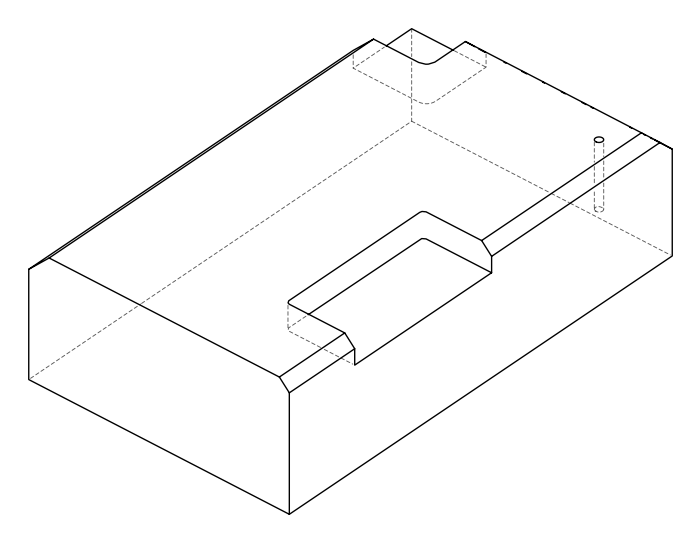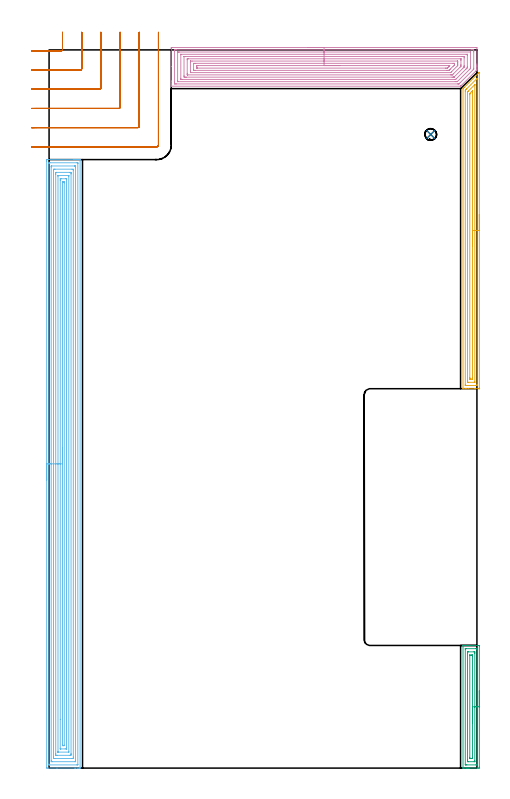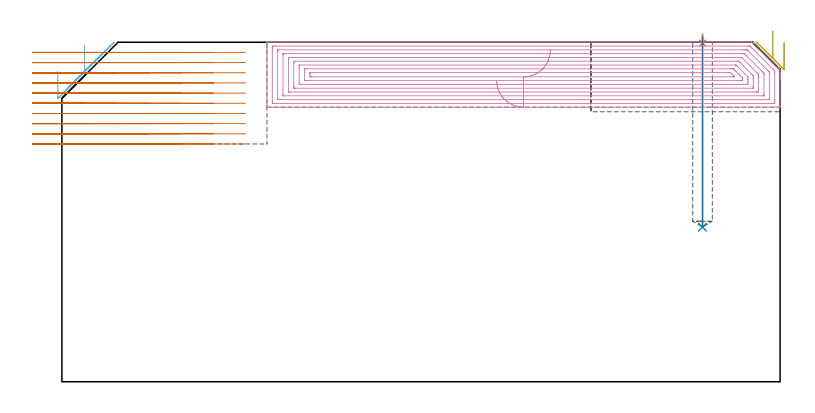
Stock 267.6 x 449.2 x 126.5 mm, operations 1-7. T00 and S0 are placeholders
(PLAN: 8 operations, 4 tool changes, 253 min)
(1 SPOT_DRILL | STEP1POCKET | NXT0321_9005460120000 | 0.03 min | 0 mm3)
(2 DRILL_BLIND_HOLE_INTO_CENTER | STEP1POCKET | UGT0301_468 | 0.29 min | 2793 mm3)
(3 AREA_MILL | FG_CHAMFER_SURFACE | UGT0205_001 | 2.68 min | 4300 mm3)
(4 AREA_MILL_1 | FG_CHAMFER_SURFACE_1 | UGT0205_001 | 13.96 min | 58400 mm3)
(5 AREA_MILL_2 | FG_CHAMFER_SURFACE_2 | UGT0205_001 | 6.41 min | 10252 mm3)
(6 AREA_MILL_3 | FG_CHAMFER_SURFACE_3 | UGT0205_001 | 24.64 min | 84863 mm3)
(7 MILL_CORNER_NOTCH_RECTANGULAR | CORNER_NOTCH_RECTANGULAR | NXT0201_012 | Follow Part, ap 4, ae 75% | 12.36 min | 193815 mm3)
(8 MILL_SLOT | SLOT_PARTIAL_RECTANGULAR | NXT0201_008 | Follow Part, ap 1.5, ae 75% | 192.66 min | 292476 mm3)
(TOOL NXT0321_9005460120000 | NC Spot Drill, 142deg, 12mm, Carbide, Uncoated | D12 PA142 FL30 Z2)
(TOOL UGT0301_468 | Carbide Drill 7.3 mm | D7.3 PA118 FL69 Z2)
(TOOL UGT0205_001 | Chamfer Mill 20 x 3 x 45 deg. | D20 FL50 Z2)
(TOOL NXT0201_012 | ENDMILL 16mm [2P460-1600-NA 1630] | D16 FL38 Z6)
(TOOL NXT0201_008 | ENDMILL 6mm [2P460-0600-NA 1630] | D6 FL26 Z6)
(OP 1 SPOT_DRILL)
G17 G21 G94 G90
T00 M6
G54
G17 G0 G90 X238.7 Y396.3 S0 M3
G43 Z136.5 H0
G94 G81 G98 Z126.186 F250. R129.5
G80
M5
M2
(OP 2 DRILL_BLIND_HOLE_INTO_CENTER)
G17 G21 G94 G90
T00 M6
G54
G17 G0 G90 X238.7 Y396.3 S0 M3
G43 Z136.5 H0
G94 G81 G98 Z57.6 F250. R128.5
G80
M5
M2
(OP 3 AREA_MILL)
G17 G21 G94 G90
T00 M6
G54
G17 G0 G90 X269.1 Y48.35 S1061 M3
G43 Z136.5 H0
Z126.3
G94 G1 Y48.312 Z125.428 F250.
Y48.198 Z124.564
Y48.009 Z123.712
Y47.747 Z122.88
Y47.413 Z122.074
Y47.01 Z121.3
Y46.541 Z120.564
Y46.01 Z119.872
Y45.421 Z119.229
Y44.778 Z118.64
Y44.086 Z118.109
Y43.35 Z117.64
Y42.576 Z117.237
Y41.77 Z116.903
Y40.938 Z116.641
Y40.086 Z116.452
Y39.222 Z116.338
Y38.35 Z116.3
Y0.56
X269.098 Y0.294 Z116.301
X269.091 Y0.01 Z116.305
X268.802 Y0. Z116.595
X263.106 Z122.288
X262.443 Z122.954
X262.212 Z123.185
X261.549 Z123.848
X261.318 Z124.079
X260.855 Z124.544
X259.992 Z125.407
X259.226 Z126.173
X258.947 Z126.445
X258.94 Y0.001 Z126.452
X258.903 Y0.01 Z126.489
X258.9 Y0.115 Z126.5
Y76.585
X258.903 Y76.69 Z126.489
X258.94 Y76.699 Z126.452
X258.947 Z126.445
X259.226 Y76.7 Z126.173
X259.992 Z125.407
X260.855 Z124.544
X261.318 Z124.079
X261.549 Z123.848
X262.212 Z123.185
X262.443 Z122.954
X263.106 Z122.288
X268.803 Y76.699 Z116.593
X269.091 Y76.69 Z116.305
X269.099 Y76.404 Z116.299
X269.1 Y38.35 Z116.3
X267.686 Z117.714
X267.685 Y2.23 Z117.715
X267.683 Y2.121 Z117.717
X267.68 Y2.05 Z117.72
X267.676 Y2.009 Z117.724
X267.661 Y2.007 Z117.739
X267.577 Y2.004 Z117.823
X267.022 Y2. Z118.378
X261.318 Y2.001 Z124.082
X260.76 Y2.003 Z124.64
X260.423 Y2.01 Z124.977
X260.321 Y2.022 Z125.079
X260.317 Y2.23 Z125.083
X260.315 Y2.338 Z125.085
Y74.47
X260.317 Y74.579 Z125.083
X260.32 Y74.65 Z125.08
X260.324 Y74.691 Z125.076
X260.339 Y74.693 Z125.061
X260.423 Y74.696 Z124.977
X260.978 Y74.7 Z124.422
X266.682 Y74.699 Z118.718
X267.239 Y74.697 Z118.161
X267.577 Y74.69 Z117.823
X267.679 Y74.678 Z117.721
X267.683 Y74.47 Z117.717
X267.685 Y74.362 Z117.715
X267.686 Y38.35 Z117.714
X266.272 Z119.128
X266.271 Y4.525 Z119.129
X266.27 Y4.116 Z119.13
X266.268 Y4.057 Z119.132
X266.265 Y4.031 Z119.135
X266.253 Y4.01 Z119.147
X266.022 Y4.003 Z119.378
X265.905 Y4. Z119.495
X262.212 Z123.188
X262.095 Y4.002 Z123.305
X261.861 Y4.009 Z123.539
X261.735 Y4.015 Z123.665
X261.732 Y4.048 Z123.668
X261.731 Y4.116 Z123.669
X261.729 Y4.597 Z123.671
X261.728 Y5.006 Z123.672
X261.729 Y72.175 Z123.671
X261.73 Y72.584 Z123.67
X261.732 Y72.643 Z123.668
X261.735 Y72.669 Z123.665
X261.747 Y72.69 Z123.653
X261.978 Y72.697 Z123.422
X262.095 Y72.7 Z123.305
X265.788 Z119.612
X265.905 Y72.698 Z119.495
X266.139 Y72.691 Z119.261
X266.265 Y72.685 Z119.135
X266.268 Y72.651 Z119.132
X266.27 Y72.584 Z119.13
X266.271 Y72.103 Z119.129
X266.272 Y71.694 Z119.128
Y38.35
X264.857 Z120.543
Y6.358
X264.855 Y6.145 Z120.545
X264.852 Y6.039 Z120.548
X264.851 Y6.018 Z120.549
X264.839 Y6.01 Z120.561
X264.784 Y6.004 Z120.616
X264. Y6. Z121.4
X263.894 Z121.506
X263.197 Y6.008 Z122.203
X263.159 Y6.01 Z122.241
X263.15 Y6.041 Z122.25
X263.147 Y6.14 Z122.253
X263.145 Y6.342 Z122.255
X263.143 Y6.747 Z122.257
Y70.342
X263.145 Y70.555 Z122.255
X263.148 Y70.661 Z122.252
X263.149 Y70.682 Z122.251
X263.161 Y70.69 Z122.239
X263.216 Y70.696 Z122.184
X264. Y70.7 Z121.4
X264.106 Z121.294
X264.803 Y70.692 Z120.597
X264.841 Y70.69 Z120.559
X264.85 Y70.659 Z120.55
X264.853 Y70.56 Z120.547
X264.856 Y70.357 Z120.544
X264.857 Y69.953 Z120.543
Y38.35
Y37.478 Z120.581
Y36.613 Z120.695
Y35.762 Z120.883
Y34.93 Z121.146
Y34.124 Z121.48
Y33.35 Z121.882
Y32.614 Z122.351
Y31.922 Z122.882
Y31.279 Z123.472
Y30.69 Z124.115
Y30.158 Z124.807
Y29.69 Z125.543
Y29.287 Z126.317
Y28.953 Z127.123
Y28.691 Z127.955
Y28.502 Z128.806
Y28.388 Z129.671
Y28.35 Z130.543
G0 Z136.5
M5
M2
(OP 4 AREA_MILL_1)
G17 G21 G94 G90
T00 M6
G54
G17 G0 G90 X162. Y450.7 S1061 M3
G43 Z136.5 H0
Z112.3
G94 G1 X162.038 Z111.428 F250.
X162.152 Z110.564
X162.341 Z109.712
X162.603 Z108.88
X162.937 Z108.074
X163.34 Z107.3
X163.808 Z106.564
X164.34 Z105.872
X164.929 Z105.229
X165.572 Z104.64
X166.264 Z104.109
X167. Z103.64
X167.774 Z103.237
X168.58 Z102.903
X169.412 Z102.641
X170.263 Z102.452
X171.128 Z102.338
X172. Z102.3
X267.001
X267.344 Y450.696 Z102.302
X267.59 Y450.691 Z102.306
X267.6 Y450.442 Z102.555
Y440.377 Z112.618
Y439.794 Z113.203
Y439.488 Z113.508
Y438.906 Z114.091
Y438.6 Z114.396
Y437.989 Z115.011
Y437.711 Z115.288
Y436.701 Z116.297
X267.595 Y436.695 Z116.303
X267.337 Y436.437 Z116.563
X267.222 Y436.322 Z116.678
X266.836 Y435.935 Z117.062
X257.952 Y427.05 Z125.947
X257.713 Y426.813 Z126.186
X257.64 Y426.739 Z126.26
X257.477 Y426.579 Z126.419
X257.395 Y426.503 Z126.489
X257.188 Y426.5 Z126.5
X76.553
X76.41 Y426.503 Z126.488
X76.407 Y426.535 Z126.457
X76.4 Y426.878 Z126.121
Y427.327 Z125.672
Y427.938 Z125.057
Y429.132 Z123.864
Y429.715 Z123.279
Y438.749 Z114.248
Y449.859 Z103.138
X76.402 Y450.15 Z102.847
X76.408 Y450.691 Z102.306
X76.454 Y450.694 Z102.304
X76.999 Y450.7 Z102.3
X172.
Y449.286 Z103.714
X264.3
X265.193 Y449.285 Z103.715
X265.217 Y449.284 Z103.716
X265.59 Y449.262 Z103.738
X265.597 Y448.883 Z104.117
X265.599 Y448.373 Z104.627
X265.6 Y447.991 Z105.009
X265.599 Y437.711 Z115.289
X265.597 Y437.332 Z115.668
X265.59 Y437.203 Z115.797
X265.584 Y437.146 Z115.854
X265.245 Y436.795 Z116.205
X257.188 Y428.738 Z124.262
X256.785 Y428.34 Z124.66
X256.377 Y427.938 Z125.062
X256.341 Y427.921 Z125.079
X256.318 Y427.917 Z125.083
X256.296 Y427.916 Z125.084
X255.428 Y427.914 Z125.086
X79.7
X78.807 Y427.915 Z125.085
X78.783 Y427.916 Z125.084
X78.41 Y427.938 Z125.062
X78.403 Y428.317 Z124.683
X78.401 Y428.827 Z124.173
X78.4 Y429.209 Z123.791
X78.401 Y448.373 Z104.627
X78.402 Y448.753 Z104.247
X78.41 Y449.262 Z103.738
X78.761 Y449.284 Z103.716
X78.783 Y449.285 Z103.715
X79.651 Y449.286 Z103.714
X172.
Y447.872 Z105.128
X263.432 Y447.871 Z105.129
X263.562 Y447.87 Z105.13
X263.583 Y447.868 Z105.132
X263.587 Y447.866 Z105.134
X263.591 Y447.851 Z105.149
X263.597 Y447.763 Z105.237
X263.599 Y447.652 Z105.348
X263.6 Y447.485 Z105.515
Y438.434 Z114.566
X263.592 Y437.711 Z115.289
X263.59 Y437.629 Z115.371
X263.567 Y437.578 Z115.422
X263.432 Y437.435 Z115.565
X263.127 Y437.127 Z115.873
X262.824 Y436.823 Z116.177
X255.56 Y429.56 Z123.44
X255.404 Y429.408 Z123.592
X255.334 Y429.345 Z123.655
X255.277 Y429.335 Z123.665
X255.152 Y429.333 Z123.667
X254.899 Y429.33 Z123.67
X254.512 Y429.329 Z123.671
X254.009 Y429.328 Z123.672
X80.568 Y429.329 Z123.671
X80.438 Y429.33 Z123.67
X80.417 Y429.332 Z123.668
X80.413 Y429.334 Z123.666
X80.409 Y429.349 Z123.651
X80.403 Y429.437 Z123.563
X80.401 Y429.548 Z123.452
X80.4 Y429.715 Z123.285
X80.401 Y447.651 Z105.349
X80.407 Y447.818 Z105.182
X80.41 Y447.861 Z105.139
X80.425 Y447.865 Z105.135
X80.471 Y447.868 Z105.132
X80.568 Y447.87 Z105.13
X81.071 Y447.871 Z105.129
X81.46 Y447.872 Z105.128
X172.
Y446.457 Z106.543
X260.896
X261.535 Y446.455 Z106.545
X261.57 Y446.453 Z106.547
X261.585 Y446.451 Z106.549
X261.59 Y446.438 Z106.562
X261.595 Y446.342 Z106.658
X261.598 Y446.147 Z106.853
X261.6 Y445.756 Z107.244
X261.599 Y438.6 Z114.4
X261.593 Y438.18 Z114.82
X261.59 Y438.076 Z114.924
X261.546 Y438.007 Z114.993
X261.452 Y437.907 Z115.093
X261.261 Y437.711 Z115.289
X261.01 Y437.459 Z115.541
X260.756 Y437.205 Z115.795
X254.778 Y431.227 Z121.773
X254.512 Y430.964 Z122.036
X254.328 Y430.788 Z122.212
X254.274 Y430.75 Z122.25
X254.184 Y430.747 Z122.253
X253.996 Y430.745 Z122.255
X253.62 Y430.743 Z122.257
X253.481
X83.104
X82.465 Y430.745 Z122.255
X82.43 Y430.747 Z122.253
X82.415 Y430.749 Z122.251
X82.41 Y430.762 Z122.238
X82.405 Y430.858 Z122.142
X82.402 Y431.053 Z121.947
X82.4 Y431.444 Z121.556
X82.401 Y446.128 Z106.872
X82.402 Y446.338 Z106.662
X82.406 Y446.442 Z106.558
X82.41 Y446.451 Z106.549
X82.415 Y446.453 Z106.547
X82.441 Y446.456 Z106.544
X82.492 Y446.457 Z106.543
X172.
Y445.043 Z107.957
X258.08
X258.749 Y445.042 Z107.958
X258.972 Y445.04 Z107.96
X259.197 Y445.036 Z107.964
X259.59 Y445.021 Z107.979
X259.593 Y444.819 Z108.181
X259.599 Y444.195 Z108.805
X259.6 Y439.488 Z113.512
X259.598 Y438.865 Z114.135
X259.593 Y438.6 Z114.4
X259.59 Y438.523 Z114.477
X259.548 Y438.458 Z114.542
X259.455 Y438.36 Z114.64
X259.336 Y438.237 Z114.763
X258.972 Y437.87 Z115.13
X253.482 Y432.381 Z120.619
X253.327 Y432.233 Z120.767
X253.271 Y432.181 Z120.819
X253.238 Y432.164 Z120.836
X253.177 Y432.162 Z120.838
X252.952 Y432.158 Z120.842
X252.728 Y432.157 Z120.843
X252.061
X85.92
X85.251 Y432.158 Z120.842
X85.028 Y432.16 Z120.84
X84.803 Y432.164 Z120.836
X84.41 Y432.179 Z120.821
X84.407 Y432.381 Z120.619
X84.401 Y433.005 Z119.995
Y444.976 Z108.024
X84.403 Y445.015 Z107.985
X84.407 Y445.033 Z107.967
X84.41 Y445.036 Z107.964
X84.429 Y445.038 Z107.962
X84.578 Y445.042 Z107.958
X84.803 Y445.043 Z107.957
X85.028
X172.
Y443.629 Z109.371
X257.188 Y443.628 Z109.372
X257.493 Y443.627 Z109.373
X257.558 Y443.624 Z109.376
X257.585 Y443.622 Z109.378
X257.59 Y443.61 Z109.39
X257.597 Y443.524 Z109.476
X257.599 Y443.042 Z109.958
X257.6 Y442.632 Z110.368
Y439.967 Z113.033
X257.599 Y439.488 Z113.512
X257.596 Y439.082 Z113.918
X257.59 Y438.961 Z114.039
X257.519 Y438.879 Z114.121
X257.188 Y438.536 Z114.464
X252.728 Y434.076 Z118.924
X252.32 Y433.676 Z119.324
X252.247 Y433.607 Z119.393
X252.2 Y433.578 Z119.422
X252.13 Y433.576 Z119.424
X251.836 Y433.573 Z119.427
X251.533 Y433.571 Z119.429
X250.944
X86.812 Y433.572 Z119.428
X86.507 Y433.573 Z119.427
X86.442 Y433.576 Z119.424
X86.415 Y433.578 Z119.422
X86.41 Y433.59 Z119.41
X86.403 Y433.676 Z119.324
X86.401 Y434.158 Z118.842
X86.4 Y434.568 Z118.432
X86.401 Y443.042 Z109.958
X86.403 Y443.449 Z109.551
X86.41 Y443.588 Z109.412
X86.416 Y443.623 Z109.377
X86.444 Y443.624 Z109.376
X86.517 Y443.626 Z109.374
X86.812 Y443.628 Z109.372
X87.115 Y443.629 Z109.371
X172.
Y442.215 Z110.785
X255.404 Y442.214 Z110.786
X255.465 Y442.212 Z110.788
X255.579 Y442.208 Z110.792
X255.59 Y442.154 Z110.846
X255.597 Y441.962 Z111.038
X255.6 Y441.265 Z111.735
Y441.07 Z111.93
Y440.377 Z112.623
X255.599 Y440.183 Z112.817
X255.59 Y439.488 Z113.512
X255.586 Y439.395 Z113.605
X255.544 Y439.349 Z113.651
X255.404 Y439.203 Z113.797
X251.836 Y435.633 Z117.367
X251.541 Y435.34 Z117.66
X251.241 Y435.046 Z117.954
X251.183 Y434.992 Z118.008
X251.066 Y434.988 Z118.012
X251.005 Y434.986 Z118.014
X88.596
X88.535 Y434.988 Z118.012
X88.421 Y434.992 Z118.008
X88.41 Y435.046 Z117.954
X88.404 Y435.238 Z117.762
X88.4 Y435.935 Z117.065
Y436.129 Z116.871
X88.401 Y441.46 Z111.54
X88.408 Y442.154 Z110.846
X88.41 Y442.197 Z110.803
X88.475 Y442.208 Z110.792
X88.537 Y442.212 Z110.788
X88.596 Y442.213 Z110.787
X89.427 Y442.215 Z110.785
X172.
Y440.8 Z112.2
X252.728
X253.196 Y440.799 Z112.201
X253.465 Y440.796 Z112.204
X253.59 Y440.794 Z112.206
X253.6 Y440.397 Z112.603
Y440.377 Z112.623
X253.59 Y439.943 Z113.057
X253.583 Y439.841 Z113.159
X253.526 Y439.779 Z113.221
X253.43 Y439.678 Z113.322
X252.728 Y438.975 Z114.025
X250.944 Y437.191 Z115.809
X250.576 Y436.823 Z116.177
X250.314 Y436.563 Z116.437
X250.223 Y436.476 Z116.524
X250.152 Y436.411 Z116.589
X250.052 Y436.407 Z116.593
X249.583 Y436.401 Z116.599
X249.16 Y436.4 Z116.6
X248.693 Z116.601
X91.272 Z116.6
X90.804 Y436.401 Z116.599
X90.535 Y436.404 Z116.596
X90.411 Y436.406 Z116.594
X90.4 Y436.803 Z116.197
Y436.823 Z116.177
Y440.594 Z112.406
Y440.703 Z112.297
X90.402 Y440.757 Z112.243
X90.405 Y440.783 Z112.217
X90.409 Y440.792 Z112.208
X90.423 Y440.794 Z112.206
X90.848 Y440.799 Z112.201
X91.272 Y440.8 Z112.2
X91.739
X172.
Y439.386 Z113.614
X250.052
X250.156 Y439.385 Z113.615
X250.642 Y439.379 Z113.621
X250.417 Y439.125 Z113.875
X250.258 Y438.959 Z114.041
X250.052 Y438.748 Z114.252
X249.531 Y438.23 Z114.77
X249.16 Y437.867 Z115.133
X249.104 Y437.821 Z115.179
X249.052 Y437.819 Z115.181
X248.268 Y437.814 Z115.186
X248.165
X92.628
X92.465 Y437.816 Z115.184
X92.426 Y437.818 Z115.182
X92.413 Y437.82 Z115.18
X92.41 Y437.83 Z115.17
X92.406 Y437.886 Z115.114
X92.4 Y438.364 Z114.636
X92.401 Y438.6 Z114.4
X92.404 Y439.249 Z113.751
X92.41 Y439.345 Z113.655
X92.422 Y439.38 Z113.62
X92.464 Y439.381 Z113.619
X92.661 Y439.384 Z113.616
X93.056 Y439.386 Z113.614
X93.159
X172.
X172.872 Z113.652
X173.736 Z113.766
X174.588 Z113.955
X175.42 Z114.217
X176.226 Z114.551
X177. Z114.954
X177.736 Z115.422
X178.428 Z115.953
X179.071 Z116.543
X179.66 Z117.186
X180.191 Z117.878
X180.66 Z118.614
X181.063 Z119.388
X181.397 Z120.194
X181.659 Z121.026
X181.848 Z121.877
X181.962 Z122.742
X182. Z123.614
G0 Z136.5
M5
M2
(OP 5 AREA_MILL_2)
G17 G21 G94 G90
T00 M6
G54
G17 G0 G90 X269.1 Y346.25 S1061 M3
G43 Z136.5 H0
Z126.3
G94 G1 Y346.212 Z125.428 F250.
Y346.098 Z124.564
Y345.909 Z123.712
Y345.647 Z122.88
Y345.313 Z122.074
Y344.91 Z121.3
Y344.441 Z120.564
Y343.91 Z119.872
Y343.321 Z119.229
Y342.678 Z118.64
Y341.986 Z118.109
Y341.25 Z117.64
Y340.476 Z117.237
Y339.67 Z116.903
Y338.838 Z116.641
Y337.986 Z116.452
Y337.122 Z116.338
Y336.25 Z116.3
X269.099 Y237.925 Z116.301
X269.096 Y237.303 Z116.302
X269.095 Y237.302 Z116.303
X268.471 Y237.3 Z116.927
X266.414 Z118.984
X262.212 Z123.183
X260.78 Z124.616
X260.423 Z124.972
X259.402 Z125.998
X258.94 Z126.451
X258.903 Y237.309 Z126.488
X258.9 Y237.478 Z126.5
Y424.742
X258.905 Y425.004 Z126.491
X259.529 Y425.629 Z125.871
X268.772 Y434.873 Z116.627
X268.918 Y435.019 Z116.479
X269.074 Y435.171 Z116.324
X269.094 Y435.183 Z116.303
X269.099 Y435.171 Z116.299
X269.1 Y336.25 Z116.3
X267.686 Z117.714
X267.685 Y239.713 Z117.715
X267.684 Y239.605 Z117.716
X267.681 Y239.495 Z117.719
X267.673 Y239.31 Z117.727
X267.577 Y239.308 Z117.823
X267.094 Y239.301 Z118.306
X260.423 Z124.977
X260.364 Y239.302 Z125.036
X260.329 Y239.306 Z125.071
X260.324 Y239.308 Z125.076
X260.321 Y239.325 Z125.079
X260.318 Y239.386 Z125.082
X260.315 Y239.604 Z125.085
X260.314 Y239.713 Z125.086
X260.315 Y423.063 Z125.085
X260.319 Y423.848 Z125.081
X260.32 Y423.951 Z125.08
X260.423 Y424.062 Z124.977
X260.76 Y424.406 Z124.64
X261.092 Y424.742 Z124.308
X261.205 Y424.855 Z124.195
X267.349 Y430.999 Z118.051
X267.464 Y431.112 Z117.936
X267.577 Y431.217 Z117.823
X267.679 Y431.308 Z117.721
X267.683 Y431.108 Z117.717
X267.685 Y430.999 Z117.715
X267.686 Y336.25 Z117.714
X266.272 Z119.128
X266.271 Y241.501 Z119.129
X266.27 Y241.38 Z119.13
X266.267 Y241.321 Z119.133
X266.266 Y241.313 Z119.134
X266.246 Y241.309 Z119.154
X266.19 Y241.305 Z119.21
X265.989 Y241.3 Z119.411
X262.212 Z123.188
X262.011 Y241.302 Z123.389
X261.877 Y241.305 Z123.523
X261.771 Y241.31 Z123.629
X261.735 Y241.32 Z123.665
X261.734 Y241.341 Z123.666
X261.731 Y241.501 Z123.669
X261.729 Y241.983 Z123.671
Y242.394
Y422.749
X261.73 Y422.852 Z123.67
X261.733 Y422.902 Z123.667
X261.735 Y422.923 Z123.665
X261.759 Y422.954 Z123.641
X261.983 Y423.183 Z123.417
X262.212 Y423.413 Z123.188
X266.239 Y427.439 Z119.161
X266.247 Y427.446 Z119.153
X266.259 Y427.452 Z119.141
X266.266 Y427.453 Z119.134
X266.268 Y427.448 Z119.132
X266.27 Y427.424 Z119.13
X266.271 Y427.159 Z119.129
Y426.941
X266.272 Y336.25 Z119.128
X264.857 Z120.543
Y244.182
X264.851 Y243.331 Z120.549
X264.849 Y243.31 Z120.551
X264.827 Y243.306 Z120.573
X264.772 Y243.302 Z120.628
X264.662 Y243.3 Z120.738
X264.441 Z120.959
X263.553 Z121.847
X263.336 Z122.064
X263.227 Y243.302 Z122.173
X263.173 Y243.306 Z122.227
X263.151 Y243.31 Z122.249
X263.15 Y243.325 Z122.25
X263.143 Y244.145 Z122.257
Y244.182
Y421.167
X263.147 Y421.595 Z122.253
X263.15 Y421.809 Z122.25
X263.161 Y421.901 Z122.239
X263.211 Y421.956 Z122.189
X263.31 Y422.061 Z122.09
X264.408 Y423.16 Z120.992
X264.549 Y423.299 Z120.851
X264.821 Y423.564 Z120.579
X264.845 Y423.586 Z120.555
X264.85 Y423.531 Z120.55
X264.854 Y423.352 Z120.546
X264.857 Y422.991 Z120.543
Y422.954
Y336.25
Y335.378 Z120.581
Y334.513 Z120.695
Y333.662 Z120.883
Y332.83 Z121.146
Y332.024 Z121.48
Y331.25 Z121.882
Y330.514 Z122.351
Y329.822 Z122.882
Y329.179 Z123.472
Y328.59 Z124.115
Y328.058 Z124.807
Y327.59 Z125.543
Y327.187 Z126.317
Y326.853 Z127.122
Y326.591 Z127.954
Y326.402 Z128.806
Y326.288 Z129.671
Y326.25 Z130.543
G0 Z136.5
M5
M2
(OP 6 AREA_MILL_3)
G17 G21 G94 G90
T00 M6
G54
G17 G0 G90 X-1.5 Y180.3 S1061 M3
G43 Z136.5 H0
Z115.6
G94 G1 Y180.338 Z114.728 F250.
Y180.452 Z113.863
Y180.641 Z113.012
Y180.903 Z112.18
Y181.237 Z111.374
Y181.64 Z110.6
Y182.109 Z109.864
Y182.64 Z109.172
Y183.229 Z108.529
Y183.872 Z107.94
Y184.564 Z107.408
Y185.3 Z106.94
Y186.074 Z106.537
Y186.88 Z106.203
Y187.712 Z105.941
Y188.564 Z105.752
Y189.428 Z105.638
Y190.3 Z105.6
Y379.719
X-1.498 Y379.992 Z105.602
X-1.492 Y380.593 Z105.606
X-1.485 Y380.596 Z105.613
X-0.879 Y380.599 Z106.218
X-0.27 Y380.6 Z106.827
X15.489 Z122.585
X16.098 Z123.193
X16.668 Z123.764
X16.992 Z124.088
X17.561 Z124.657
X17.886 Z124.981
X18.534 Z125.634
X18.949 Z126.049
X19.339 Y380.593 Z126.431
X19.397 Y380.59 Z126.488
X19.4 Y380.438 Z126.5
Y0.162
X19.397 Y0.01 Z126.488
X19.339 Y0.007 Z126.431
X18.949 Y0. Z126.048
X18.535 Z125.634
X17.886 Z124.981
X16.667 Z123.764
X16.098 Z123.193
X4.954 Z112.052
X-1.164 Y0.001 Z105.933
X-1.492 Y0.01 Z105.606
X-1.499 Y0.335 Z105.599
Y0.356
X-1.5 Y190.3 Z105.6
X-0.086 Z107.014
X-0.085 Y378.306 Z107.015
X-0.083 Y378.406 Z107.017
X-0.077 Y378.59 Z107.023
X0.014 Y378.593 Z107.114
X0.514 Y378.6 Z107.614
X17.492 Z124.592
X17.886 Y378.598 Z124.986
X17.941 Y378.595 Z125.041
X17.97 Y378.591 Z125.07
X17.979 Y378.506 Z125.079
X17.984 Y378.306 Z125.084
X17.986 Y378.206 Z125.086
Y378.106
X17.985 Y2.294 Z125.085
X17.983 Y2.194 Z125.083
X17.977 Y2.01 Z125.077
X17.886 Y2.007 Z124.986
X17.386 Y2.001 Z124.486
X0.409 Y2. Z107.509
X0.014 Y2.002 Z107.114
X-0.042 Y2.005 Z107.058
X-0.07 Y2.009 Z107.03
X-0.079 Y2.094 Z107.021
X-0.084 Y2.294 Z107.016
X-0.086 Y2.394 Z107.014
Y2.494
Y190.3
X1.328 Z108.428
Y376.001
X1.33 Y376.421 Z108.43
X1.332 Y376.539 Z108.432
X1.335 Y376.588 Z108.435
X1.443 Y376.594 Z108.543
X1.623 Y376.599 Z108.723
X15.919 Y376.6 Z123.019
X16.098 Y376.597 Z123.198
X16.277 Y376.59 Z123.377
X16.565 Y376.569 Z123.665
X16.567 Y376.421 Z123.667
X16.571 Y375.949 Z123.671
Y4.599
X16.57 Y4.179 Z123.67
X16.568 Y4.061 Z123.668
X16.565 Y4.012 Z123.665
X16.457 Y4.006 Z123.557
X16.277 Y4.001 Z123.377
X1.981 Y4. Z109.081
X1.802 Y4.003 Z108.902
X1.623 Y4.01 Z108.723
X1.335 Y4.031 Z108.435
X1.333 Y4.179 Z108.433
X1.329 Y4.651 Z108.429
X1.328 Y190.3 Z108.428
X2.743 Z109.843
Y373.743
X2.75 Y374.581 Z109.85
X3.589 Y374.6 Z110.689
X3.624 Z110.724
X14.347 Z121.447
X15.15 Y374.579 Z122.25
X15.157 Y373.79 Z122.257
Y6.857
X15.15 Y6.019 Z122.25
X14.311 Y6. Z121.411
X14.276 Z121.376
X3.553 Z110.653
X2.75 Y6.021 Z109.85
X2.743 Y6.81 Z109.843
Y190.3
X4.157 Z111.257
Y371.39
X4.159 Y371.958 Z111.259
X4.162 Y372.278 Z111.262
X4.168 Y372.59 Z111.268
X4.482 Y372.596 Z111.582
X4.734 Y372.599 Z111.834
X12.775 Y372.6 Z119.875
X13.418 Y372.598 Z120.518
X13.672 Y372.596 Z120.772
X13.724 Y372.59 Z120.824
X13.736 Y372.575 Z120.836
X13.738 Y372.53 Z120.838
X13.742 Y371.958 Z120.842
X13.743 Y371.633 Z120.843
Y9.21
X13.741 Y8.642 Z120.841
X13.738 Y8.322 Z120.838
X13.732 Y8.01 Z120.832
X13.418 Y8.004 Z120.518
X13.166 Y8.001 Z120.266
X5.125 Y8. Z112.225
X4.482 Y8.001 Z111.582
X4.228 Y8.004 Z111.328
X4.176 Y8.01 Z111.276
X4.164 Y8.025 Z111.264
X4.162 Y8.07 Z111.262
X4.158 Y8.642 Z111.258
X4.157 Y8.967 Z111.257
Y190.3
X5.571 Z112.671
Y370.172
X5.573 Y370.521 Z112.673
X5.575 Y370.564 Z112.675
X5.577 Y370.581 Z112.677
X5.587 Y370.59 Z112.687
X5.699 Y370.595 Z112.799
X5.842 Y370.599 Z112.942
X12.097 Z119.197
X12.275 Y370.595 Z119.375
X12.312 Y370.591 Z119.412
X12.322 Y370.588 Z119.422
X12.324 Y370.574 Z119.424
X12.327 Y370.534 Z119.427
X12.329 Y370.368 Z119.429
Y370.172
Y10.428
X12.327 Y10.079 Z119.427
X12.325 Y10.036 Z119.425
X12.323 Y10.02 Z119.423
X12.313 Y10.01 Z119.413
X12.201 Y10.005 Z119.301
X12.058 Y10.001 Z119.158
X5.803 Z112.903
X5.625 Y10.005 Z112.725
X5.588 Y10.009 Z112.688
X5.578 Y10.012 Z112.678
X5.576 Y10.026 Z112.676
X5.573 Y10.066 Z112.673
X5.571 Y10.232 Z112.671
Y10.428
Y190.3
X6.985 Z114.085
Y367.672
X6.987 Y368.387 Z114.087
X6.989 Y368.56 Z114.089
X6.992 Y368.583 Z114.092
X7.005 Y368.59 Z114.105
X7.056 Y368.595 Z114.156
X7.163 Y368.598 Z114.263
X7.843 Y368.6 Z114.943
X10.524 Z117.624
X10.737 Z117.837
X10.808 Y368.598 Z117.908
X10.865 Y368.595 Z117.965
X10.898 Y368.591 Z117.998
X10.908 Y368.562 Z118.008
X10.912 Y368.387 Z118.012
X10.914 Y368.21 Z118.014
X10.915 Y12.928 Z118.015
X10.913 Y12.213 Z118.013
X10.911 Y12.04 Z118.011
X10.908 Y12.017 Z118.008
X10.895 Y12.01 Z117.995
X10.844 Y12.005 Z117.944
X10.737 Y12.002 Z117.837
X10.057 Y12. Z117.157
X7.376 Z114.476
X7.163 Z114.263
X7.092 Y12.002 Z114.192
X7.035 Y12.005 Z114.135
X7.002 Y12.009 Z114.102
X6.992 Y12.038 Z114.092
X6.988 Y12.213 Z114.088
X6.986 Y12.39 Z114.086
X6.985 Y30.527 Z114.085
Y190.3
X8.4 Z115.5
Y366.258
X8.403 Y366.442 Z115.503
X8.406 Y366.58 Z115.506
X8.504 Y366.59 Z115.604
X8.95 Y366.6 Z116.05
X9.395 Y366.59 Z116.495
X9.494 Y366.584 Z116.594
X9.498 Y366.518 Z116.598
X9.499 Y366.448 Z116.599
X9.5 Y366.052 Z116.6
Y14.342
X9.497 Y14.158 Z116.597
X9.494 Y14.021 Z116.594
X9.396 Y14.01 Z116.496
X8.95 Y14. Z116.05
X8.504 Y14.01 Z115.604
X8.406 Y14.016 Z115.506
X8.402 Y14.082 Z115.502
X8.401 Y14.152 Z115.501
X8.4 Y14.548 Z115.5
Y190.3
Y191.172 Z115.538
Y192.037 Z115.651
Y192.888 Z115.84
Y193.72 Z116.103
Y194.526 Z116.436
Y195.3 Z116.839
Y196.036 Z117.308
Y196.728 Z117.839
Y197.371 Z118.428
Y197.96 Z119.072
Y198.492 Z119.764
Y198.96 Z120.5
Y199.363 Z121.273
Y199.697 Z122.079
Y199.959 Z122.911
Y200.148 Z123.763
Y200.262 Z124.628
Y200.3 Z125.5
G0 Z136.5
M5
M2
(OP 7 MILL_CORNER_NOTCH_RECTANGULAR)
G17 G21 G94 G90
T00 M6
G54
G17 G0 G90 X-11. Y448.587 S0 M3
G43 Z136.5 H1
Z122.71
G94 G1 X-8. Y448.599 F250.
X-7.746 Y448.6 F500.
X7.605
G3 X8.4 Y449.395 R0.8
G1 Y456.946
X8.401 Y457.2
X8.413 Y460.2 F250.
G0 Z136.5
X-11. Y436.583
Z122.71
G1 X-8. Y436.599
X-7.746 Y436.6 F500.
X19.605
G3 X20.4 Y437.395 R0.8
G1 Y456.946
X20.401 Y457.2
X20.417 Y460.2 F250.
G0 Z136.5
X-11. Y424.578
Z122.71
G1 X-8. Y424.599
X-7.746 Y424.6 F500.
X31.605
G3 X32.4 Y425.395 R0.8
G1 Y456.946
X32.401 Y457.2
X32.422 Y460.2 F250.
G0 Z136.5
X-11. Y412.567
Z122.71
G1 X-8. Y412.599
G2 X-7.746 Y412.6 R24. F500.
G1 X43.605
G3 X44.4 Y413.395 R0.8
G1 Y456.946
G2 X44.401 Y457.2 R24.
G1 X44.433 Y460.2 F250.
G0 Z136.5
X-10.999 Y400.534
Z122.71
G1 X-8. Y400.597
G2 X-7.746 Y400.6 R12. F500.
G1 X55.604
G3 X56.4 Y401.396 R0.8
G1 Y456.946
G2 X56.403 Y457.2 R12.
G1 X56.466 Y460.199 F250.
G0 Z136.5
X-10.746 Y388.6
Z122.71
G1 X-7.746
X67.3 F500.
G3 X68.4 Y389.7 R1.1
G1 Y456.946
Y459.946 F250.
G0 Z136.5
X-11. Y448.587
Z118.92
G1 X-8. Y448.599
X-7.746 Y448.6 F500.
X7.605
G3 X8.4 Y449.395 R0.8
G1 Y456.946
X8.401 Y457.2
X8.413 Y460.2 F250.
G0 Z136.5
X-11. Y436.583
Z118.92
G1 X-8. Y436.599
X-7.746 Y436.6 F500.
X19.605
G3 X20.4 Y437.395 R0.8
G1 Y456.946
X20.401 Y457.2
X20.417 Y460.2 F250.
G0 Z136.5
X-11. Y424.578
Z118.92
G1 X-8. Y424.599
X-7.746 Y424.6 F500.
X31.605
G3 X32.4 Y425.395 R0.8
G1 Y456.946
X32.401 Y457.2
X32.422 Y460.2 F250.
G0 Z136.5
X-11. Y412.567
Z118.92
G1 X-8. Y412.599
G2 X-7.746 Y412.6 R24. F500.
G1 X43.605
G3 X44.4 Y413.395 R0.8
G1 Y456.946
G2 X44.401 Y457.2 R24.
G1 X44.433 Y460.2 F250.
G0 Z136.5
X-10.999 Y400.534
Z118.92
G1 X-8. Y400.597
G2 X-7.746 Y400.6 R12. F500.
G1 X55.604
G3 X56.4 Y401.396 R0.8
G1 Y456.946
G2 X56.403 Y457.2 R12.
G1 X56.466 Y460.199 F250.
G0 Z136.5
X-10.746 Y388.6
Z118.92
G1 X-7.746
X67.3 F500.
G3 X68.4 Y389.7 R1.1
G1 Y456.946
Y459.946 F250.
G0 Z136.5
X-11. Y448.587
Z115.13
G1 X-8. Y448.599
X-7.746 Y448.6 F500.
X7.605
G3 X8.4 Y449.395 R0.8
G1 Y456.946
X8.401 Y457.2
X8.413 Y460.2 F250.
G0 Z136.5
X-11. Y436.583
Z115.13
G1 X-8. Y436.599
X-7.746 Y436.6 F500.
X19.605
G3 X20.4 Y437.395 R0.8
G1 Y456.946
X20.401 Y457.2
X20.417 Y460.2 F250.
G0 Z136.5
X-11. Y424.578
Z115.13
G1 X-8. Y424.599
X-7.746 Y424.6 F500.
X31.605
G3 X32.4 Y425.395 R0.8
G1 Y456.946
X32.401 Y457.2
X32.422 Y460.2 F250.
G0 Z136.5
X-11. Y412.567
Z115.13
G1 X-8. Y412.599
G2 X-7.746 Y412.6 R24. F500.
G1 X43.605
G3 X44.4 Y413.395 R0.8
G1 Y456.946
G2 X44.401 Y457.2 R24.
G1 X44.433 Y460.2 F250.
G0 Z136.5
X-10.999 Y400.534
Z115.13
G1 X-8. Y400.597
G2 X-7.746 Y400.6 R12. F500.
G1 X55.604
G3 X56.4 Y401.396 R0.8
G1 Y456.946
G2 X56.403 Y457.2 R12.
G1 X56.466 Y460.199 F250.
G0 Z136.5
X-10.746 Y388.6
Z115.13
G1 X-7.746
X67.3 F500.
G3 X68.4 Y389.7 R1.1
G1 Y456.946
Y459.946 F250.
G0 Z136.5
X-11. Y448.6
Z111.34
G1 X-8.
X7.605 F500.
G3 X8.4 Y449.395 R0.8
G1 Y456.951
X8.401 Y457.2
X8.413 Y460.2 F250.
G0 Z136.5
X-11. Y436.6
Z111.34
G1 X-8.
X19.605 F500.
G3 X20.4 Y437.395 R0.8
G1 Y456.951
X20.401 Y457.2
X20.416 Y460.2 F250.
G0 Z136.5
X-11. Y424.6
Z111.34
G1 X-8.
X31.605 F500.
G3 X32.4 Y425.395 R0.8
G1 Y456.951
X32.401 Y457.2
X32.422 Y460.2 F250.
G0 Z136.5
X-11. Y412.6
Z111.34
G1 X-8.
X43.605 F500.
G3 X44.4 Y413.395 R0.8
G1 Y456.951
G2 X44.401 Y457.2 R24.
G1 X44.432 Y460.2 F250.
G0 Z136.5
X-11. Y400.6
Z111.34
G1 X-8.
X55.604 F500.
G3 X56.4 Y401.396 R0.8
G1 Y456.951
G2 X56.403 Y457.2 R12.
G1 X56.465 Y460.199 F250.
G0 Z136.5
X-11. Y388.6
Z111.34
G1 X-8.
X67.3 F500.
G3 X68.4 Y389.7 R1.1
G1 Y456.951
Y459.951 F250.
G0 Z136.5
X-11. Y448.6
Z107.55
G1 X-8.
X7.605 F500.
G3 X8.4 Y449.395 R0.8
G1 Y457.2
Y460.2 F250.
G0 Z136.5
X-11. Y436.6
Z107.55
G1 X-8.
X19.605 F500.
G3 X20.4 Y437.395 R0.8
G1 Y457.2
Y460.2 F250.
G0 Z136.5
X-11. Y424.6
Z107.55
G1 X-8.
X31.605 F500.
G3 X32.4 Y425.395 R0.8
G1 Y457.2
Y460.2 F250.
G0 Z136.5
X-11. Y412.6
Z107.55
G1 X-8.
X43.605 F500.
G3 X44.4 Y413.395 R0.8
G1 Y457.2
Y460.2 F250.
G0 Z136.5
X-11. Y400.6
Z107.55
G1 X-8.
X55.604 F500.
G3 X56.4 Y401.396 R0.8
G1 Y457.2
Y460.2 F250.
G0 Z136.5
X-11. Y388.6
Z107.55
G1 X-8.
X67.3 F500.
G3 X68.4 Y389.7 R1.1
G1 Y457.2
Y460.2 F250.
G0 Z136.5
X-11. Y448.6
Z103.76
G1 X-8.
X7.605 F500.
G3 X8.4 Y449.395 R0.8
G1 Y457.2
Y460.2 F250.
G0 Z136.5
X-11. Y436.6
Z103.76
G1 X-8.
X19.605 F500.
G3 X20.4 Y437.395 R0.8
G1 Y457.2
Y460.2 F250.
G0 Z136.5
X-11. Y424.6
Z103.76
G1 X-8.
X31.605 F500.
G3 X32.4 Y425.395 R0.8
G1 Y457.2
Y460.2 F250.
G0 Z136.5
X-11. Y412.6
Z103.76
G1 X-8.
X43.605 F500.
G3 X44.4 Y413.395 R0.8
G1 Y457.2
Y460.2 F250.
G0 Z136.5
X-11. Y400.6
Z103.76
G1 X-8.
X55.604 F500.
G3 X56.4 Y401.396 R0.8
G1 Y457.2
Y460.2 F250.
G0 Z136.5
X-11. Y388.6
Z103.76
G1 X-8.
X67.3 F500.
G3 X68.4 Y389.7 R1.1
G1 Y457.2
Y460.2 F250.
G0 Z136.5
X-11. Y448.6
Z99.97
G1 X-8.
X7.605 F500.
G3 X8.4 Y449.395 R0.8
G1 Y457.2
Y460.2 F250.
G0 Z136.5
X-11. Y436.6
Z99.97
G1 X-8.
X19.605 F500.
G3 X20.4 Y437.395 R0.8
G1 Y457.2
Y460.2 F250.
G0 Z136.5
X-11. Y424.6
Z99.97
G1 X-8.
X31.605 F500.
G3 X32.4 Y425.395 R0.8
G1 Y457.2
Y460.2 F250.
G0 Z136.5
X-11. Y412.6
Z99.97
G1 X-8.
X43.605 F500.
G3 X44.4 Y413.395 R0.8
G1 Y457.2
Y460.2 F250.
G0 Z136.5
X-11. Y400.6
Z99.97
G1 X-8.
X55.604 F500.
G3 X56.4 Y401.396 R0.8
G1 Y457.2
Y460.2 F250.
G0 Z136.5
X-11. Y388.6
Z99.97
G1 X-8.
X67.3 F500.
G3 X68.4 Y389.7 R1.1
G1 Y457.2
Y460.2 F250.
G0 Z136.5
X-11. Y448.6
Z96.18
G1 X-8.
X7.605 F500.
G3 X8.4 Y449.395 R0.8
G1 Y457.2
Y460.2 F250.
G0 Z136.5
X-11. Y436.6
Z96.18
G1 X-8.
X19.605 F500.
G3 X20.4 Y437.395 R0.8
G1 Y457.2
Y460.2 F250.
G0 Z136.5
X-11. Y424.6
Z96.18
G1 X-8.
X31.605 F500.
G3 X32.4 Y425.395 R0.8
G1 Y457.2
Y460.2 F250.
G0 Z136.5
X-11. Y412.6
Z96.18
G1 X-8.
X43.605 F500.
G3 X44.4 Y413.395 R0.8
G1 Y457.2
Y460.2 F250.
G0 Z136.5
X-11. Y400.6
Z96.18
G1 X-8.
X55.604 F500.
G3 X56.4 Y401.396 R0.8
G1 Y457.2
Y460.2 F250.
G0 Z136.5
X-11. Y388.6
Z96.18
G1 X-8.
X67.3 F500.
G3 X68.4 Y389.7 R1.1
G1 Y457.2
Y460.2 F250.
G0 Z136.5
X-11. Y448.6
Z92.39
G1 X-8.
X7.605 F500.
G3 X8.4 Y449.395 R0.8
G1 Y457.2
Y460.2 F250.
G0 Z136.5
X-11. Y436.6
Z92.39
G1 X-8.
X19.605 F500.
G3 X20.4 Y437.395 R0.8
G1 Y457.2
Y460.2 F250.
G0 Z136.5
X-11. Y424.6
Z92.39
G1 X-8.
X31.605 F500.
G3 X32.4 Y425.395 R0.8
G1 Y457.2
Y460.2 F250.
G0 Z136.5
X-11. Y412.6
Z92.39
G1 X-8.
X43.605 F500.
G3 X44.4 Y413.395 R0.8
G1 Y457.2
Y460.2 F250.
G0 Z136.5
X-11. Y400.6
Z92.39
G1 X-8.
X55.604 F500.
G3 X56.4 Y401.396 R0.8
G1 Y457.2
Y460.2 F250.
G0 Z136.5
X-11. Y388.6
Z92.39
G1 X-8.
X67.3 F500.
G3 X68.4 Y389.7 R1.1
G1 Y457.2
Y460.2 F250.
G0 Z136.5
X-11. Y448.6
Z88.6
G1 X-8.
X7.605 F500.
G3 X8.4 Y449.395 R0.8
G1 Y457.2
Y460.2 F250.
G0 Z136.5
X-11. Y436.6
Z88.6
G1 X-8.
X19.605 F500.
G3 X20.4 Y437.395 R0.8
G1 Y457.2
Y460.2 F250.
G0 Z136.5
X-11. Y424.6
Z88.6
G1 X-8.
X31.605 F500.
G3 X32.4 Y425.395 R0.8
G1 Y457.2
Y460.2 F250.
G0 Z136.5
X-11. Y412.6
Z88.6
G1 X-8.
X43.605 F500.
G3 X44.4 Y413.395 R0.8
G1 Y457.2
Y460.2 F250.
G0 Z136.5
X-11. Y400.6
Z88.6
G1 X-8.
X55.604 F500.
G3 X56.4 Y401.396 R0.8
G1 Y457.2
Y460.2 F250.
G0 Z136.5
X-11. Y388.6
Z88.6
G1 X-8.
X67.3 F500.
G3 X68.4 Y389.7 R1.1
G1 Y457.2
Y460.2 F250.
G0 Z136.5
M5
M2
